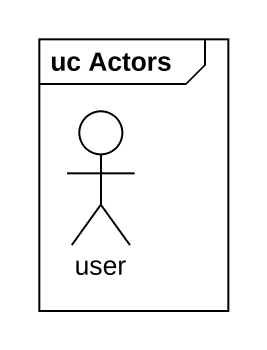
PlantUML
@startuml
mainframe uc Actors
actor user
@enduml
